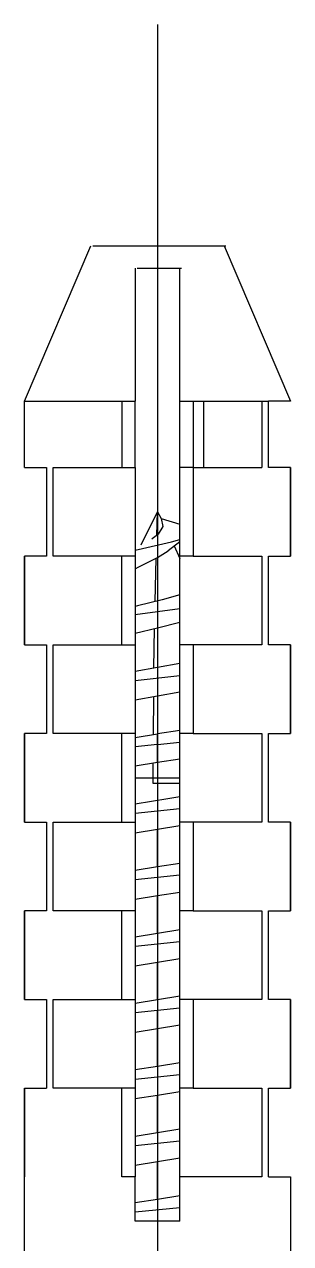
# Model space of a CAD drawing. Extents: x 16296677030 to 16296678045, y -37409617949 to -37409617205.
# Drawn here: x 16296677207.31 to 16296677213.31, y -37409617311.39 to -37409617283.89 of the extents above; entities that cross this region are included whole.
import ezdxf

# ---------------------------------------------------------------- set-up
doc = ezdxf.new("R2010")
doc.units = 0
doc.header["$LTSCALE"] = 10
doc.header["$MEASUREMENT"] = 0
doc.linetypes.add('CENTER', pattern=[50.8, 31.75, -6.35, 6.35, -6.35])
doc.layers.get('0').update_dxf_attribs({"linetype": 'CONTINUOUS'})
doc.layers.add('IGES_LEVEL_0_-_VISIBLE', color=253, linetype='CONTINUOUS')
doc.layers.add('IGES_LEVEL_0_-_VISIBLETAN2', color=253, linetype='CONTINUOUS')

msp = doc.modelspace()

# ---------------------------------------------------------------- linework, layer by layer
at = {"color": 1, "linetype": 'CENTER'}
msp.add_line((16296677210.305361, -37409617283.885437), (16296677210.305361, -37409617379.27626), dxfattribs=at)
at = {"layer": 'IGES_LEVEL_0_-_VISIBLE', "color": 0}
for p, q in [((16296677207.305361, -37409617292.385437), (16296677208.805361, -37409617288.885437)), ((16296677208.84705, -37409617288.885437), (16296677211.84705, -37409617288.885437)), ((16296677211.805361, -37409617288.885437), (16296677213.305361, -37409617292.385437)), ((16296677209.805361, -37409617289.385437), (16296677209.805361, -37409617292.385437)), ((16296677209.84705, -37409617289.385437), (16296677210.84705, -37409617289.385437)), ((16296677210.805361, -37409617292.385437), (16296677210.805361, -37409617289.385437)), ((16296677207.305361, -37409617293.885437), (16296677207.305361, -37409617292.385437)), ((16296677207.305361, -37409617292.385437), (16296677209.500759, -37409617292.385437)), ((16296677207.30809, -37409617293.885437), (16296677207.30809, -37409617292.385437)), ((16296677209.500759, -37409617292.385437), (16296677209.500759, -37409617293.885437)), ((16296677209.500759, -37409617292.385437), (16296677209.805361, -37409617292.385437)), ((16296677209.805361, -37409617293.885437), (16296677209.805361, -37409617292.385437)), ((16296677210.805361, -37409617293.885437), (16296677210.805361, -37409617292.385437)), ((16296677210.805361, -37409617292.385437), (16296677211.109961, -37409617292.385437)), ((16296677211.10997, -37409617292.385437), (16296677211.35317, -37409617292.385437)), ((16296677211.10997, -37409617292.385437), (16296677211.10997, -37409617293.885437)), ((16296677211.35317, -37409617292.385437), (16296677212.65505, -37409617292.385437)), ((16296677211.35317, -37409617293.885437), (16296677211.35317, -37409617292.385437)), ((16296677212.65505, -37409617292.385437), (16296677212.805361, -37409617292.385437)), ((16296677212.65505, -37409617292.385437), (16296677212.65505, -37409617293.885437)), ((16296677213.305361, -37409617292.385437), (16296677212.805361, -37409617292.385437)), ((16296677212.805361, -37409617293.885437), (16296677212.805361, -37409617292.385437)), ((16296677207.305321, -37409617293.885437), (16296677207.805361, -37409617293.885437)), ((16296677207.805361, -37409617293.885437), (16296677207.805361, -37409617295.885437)), ((16296677207.955669, -37409617295.885437), (16296677207.955669, -37409617293.885437)), ((16296677207.955669, -37409617293.885437), (16296677209.500759, -37409617293.885437)), ((16296677209.500759, -37409617293.885437), (16296677209.805361, -37409617293.885437)), ((16296677209.805361, -37409617293.885437), (16296677209.805361, -37409617295.885437)), ((16296677210.805361, -37409617295.885437), (16296677210.805361, -37409617293.885437)), ((16296677211.10997, -37409617293.885437), (16296677210.805361, -37409617293.885437)), ((16296677211.10997, -37409617293.885437), (16296677211.10997, -37409617295.885437)), ((16296677211.10997, -37409617293.885437), (16296677211.35317, -37409617293.885437)), ((16296677211.35317, -37409617293.885437), (16296677212.65505, -37409617293.885437)), ((16296677213.305401, -37409617293.885437), (16296677212.805361, -37409617293.885437)), ((16296677213.302641, -37409617295.885437), (16296677213.302641, -37409617293.885437)), ((16296677213.305361, -37409617293.885437), (16296677213.305361, -37409617295.885437)), ((16296677209.93882, -37409617295.630112), (16296677210.305361, -37409617294.885437)), ((16296677210.288639, -37409617295.41404), (16296677210.305321, -37409617294.886742)), ((16296677210.305321, -37409617294.886742), (16296677210.305361, -37409617295.399696)), ((16296677210.305361, -37409617294.885437), (16296677210.38476, -37409617295.036743)), ((16296677210.384729, -37409617295.036758), (16296677210.805361, -37409617295.16317)), ((16296677210.184139, -37409617295.493378), (16296677210.17411, -37409617295.500488)), ((16296677210.305361, -37409617295.399696), (16296677210.184139, -37409617295.493378)), ((16296677210.805361, -37409617295.560852), (16296677210.54628, -37409617295.761703)), ((16296677210.681219, -37409617295.650757), (16296677210.805361, -37409617295.935692)), ((16296677207.805361, -37409617295.885437), (16296677207.305321, -37409617295.885437)), ((16296677207.305361, -37409617297.885437), (16296677207.305361, -37409617295.885437)), ((16296677207.30809, -37409617295.885437), (16296677207.30809, -37409617297.885437)), ((16296677209.500759, -37409617295.885437), (16296677207.955669, -37409617295.885437)), ((16296677209.500759, -37409617297.885437), (16296677209.500759, -37409617295.885437)), ((16296677209.805361, -37409617295.885437), (16296677209.500759, -37409617295.885437)), ((16296677209.805361, -37409617295.885437), (16296677209.805361, -37409617297.885437)), ((16296677210.25112, -37409617296.908691), (16296677210.27404, -37409617295.932938)), ((16296677210.305361, -37409617295.916779), (16296677210.54631, -37409617295.761742)), ((16296677210.305361, -37409617295.916779), (16296677210.305361, -37409617296.895348)), ((16296677210.805361, -37409617297.885437), (16296677210.805361, -37409617295.885437)), ((16296677211.10997, -37409617295.885437), (16296677210.805361, -37409617295.885437)), ((16296677211.10997, -37409617295.885437), (16296677212.65505, -37409617295.885437)), ((16296677212.65505, -37409617295.885437), (16296677212.65505, -37409617297.885437)), ((16296677212.805361, -37409617297.885437), (16296677212.805361, -37409617295.885437)), ((16296677212.805361, -37409617295.885437), (16296677213.30541, -37409617295.885437)), ((16296677209.805361, -37409617297.203194), (16296677210.805361, -37409617297.065979)), ((16296677209.805361, -37409617297.623283), (16296677210.305361, -37409617297.503166)), ((16296677210.226419, -37409617298.409027), (16296677210.23959, -37409617297.518791)), ((16296677210.305361, -37409617297.503166), (16296677210.805361, -37409617297.373863)), ((16296677210.305361, -37409617297.503166), (16296677210.305361, -37409617298.395279)), ((16296677207.305321, -37409617297.885437), (16296677207.805361, -37409617297.885437)), ((16296677207.805361, -37409617297.885437), (16296677207.805361, -37409617299.885437)), ((16296677207.955669, -37409617299.885437), (16296677207.955669, -37409617297.885437)), ((16296677207.955669, -37409617297.885437), (16296677209.500759, -37409617297.885437)), ((16296677209.500759, -37409617297.885437), (16296677209.805361, -37409617297.885437)), ((16296677209.805361, -37409617297.885437), (16296677209.805361, -37409617299.885437)), ((16296677210.805361, -37409617299.885437), (16296677210.805361, -37409617297.885437)), ((16296677211.10997, -37409617297.885437), (16296677210.805361, -37409617297.885437)), ((16296677211.10997, -37409617297.885437), (16296677211.10997, -37409617299.885437)), ((16296677212.65505, -37409617297.885437), (16296677211.10997, -37409617297.885437)), ((16296677213.30541, -37409617297.885437), (16296677212.805361, -37409617297.885437)), ((16296677213.302641, -37409617299.885437), (16296677213.302641, -37409617297.885437)), ((16296677213.305361, -37409617297.885437), (16296677213.305361, -37409617299.885437)), ((16296677210.805361, -37409617298.304962), (16296677209.805361, -37409617298.48349)), ((16296677209.805361, -37409617298.690842), (16296677210.805361, -37409617298.579697)), ((16296677210.805361, -37409617298.952057), (16296677209.805361, -37409617299.130577)), ((16296677210.21352, -37409617299.910057), (16296677210.21945, -37409617299.057343)), ((16296677210.305361, -37409617299.042381), (16296677210.305361, -37409617299.895439)), ((16296677207.805361, -37409617299.885437), (16296677207.305321, -37409617299.885437)), ((16296677207.305361, -37409617301.885437), (16296677207.305361, -37409617299.885437)), ((16296677207.30809, -37409617299.885437), (16296677207.30809, -37409617301.885437)), ((16296677209.500759, -37409617299.885437), (16296677207.955669, -37409617299.885437)), ((16296677209.500759, -37409617301.885437), (16296677209.500759, -37409617299.885437)), ((16296677209.805361, -37409617299.885437), (16296677209.500759, -37409617299.885437)), ((16296677209.805361, -37409617299.885437), (16296677209.805361, -37409617301.885437)), ((16296677209.805361, -37409617299.976562), (16296677210.30537, -37409617299.895439)), ((16296677210.805361, -37409617299.814079), (16296677210.30537, -37409617299.895439)), ((16296677210.805361, -37409617301.885437), (16296677210.805361, -37409617299.885437)), ((16296677211.10997, -37409617299.885437), (16296677210.805361, -37409617299.885437)), ((16296677211.10997, -37409617299.885437), (16296677212.65505, -37409617299.885437)), ((16296677212.65505, -37409617299.885437), (16296677212.65505, -37409617301.885437)), ((16296677212.805361, -37409617301.885437), (16296677212.805361, -37409617299.885437)), ((16296677212.805361, -37409617299.885437), (16296677213.30541, -37409617299.885437)), ((16296677210.30549, -37409617300.135437), (16296677209.805361, -37409617300.187843)), ((16296677210.30549, -37409617300.135437), (16296677210.805361, -37409617300.08313)), ((16296677210.305281, -37409617300.542427), (16296677209.805361, -37409617300.623703)), ((16296677210.21122, -37409617301.010384), (16296677210.211439, -37409617300.557404)), ((16296677210.805361, -37409617300.461166), (16296677210.305361, -37409617300.542419)), ((16296677210.305361, -37409617300.542542), (16296677210.305361, -37409617300.885437)), ((16296677210.305361, -37409617300.885437), (16296677210.805361, -37409617300.885437)), ((16296677210.805361, -37409617301.010384), (16296677210.21122, -37409617301.010384)), ((16296677210.805361, -37409617301.583214), (16296677209.805361, -37409617301.687897)), ((16296677207.305321, -37409617301.885437), (16296677207.805361, -37409617301.885437)), ((16296677207.805361, -37409617301.885437), (16296677207.805361, -37409617303.885437)), ((16296677207.955669, -37409617303.885437), (16296677207.955669, -37409617301.885437)), ((16296677207.955669, -37409617301.885437), (16296677209.500759, -37409617301.885437)), ((16296677209.500759, -37409617301.885437), (16296677209.805361, -37409617301.885437)), ((16296677209.805361, -37409617301.885437), (16296677209.805361, -37409617303.885437)), ((16296677210.305361, -37409617302.042427), (16296677210.805361, -37409617301.961327)), ((16296677210.805361, -37409617303.885437), (16296677210.805361, -37409617301.885437)), ((16296677211.10997, -37409617301.885437), (16296677210.805361, -37409617301.885437)), ((16296677211.10997, -37409617301.885437), (16296677211.10997, -37409617303.885437)), ((16296677212.65505, -37409617301.885437), (16296677211.10997, -37409617301.885437)), ((16296677213.305401, -37409617301.885437), (16296677212.805361, -37409617301.885437)), ((16296677213.302641, -37409617303.885437), (16296677213.302641, -37409617301.885437)), ((16296677213.305361, -37409617301.885437), (16296677213.305361, -37409617303.885437)), ((16296677209.805361, -37409617302.123573), (16296677210.305361, -37409617302.042427)), ((16296677210.305361, -37409617302.895439), (16296677209.805361, -37409617302.97657)), ((16296677210.805361, -37409617303.083038), (16296677209.805361, -37409617303.187958)), ((16296677210.805361, -37409617302.814339), (16296677210.305361, -37409617302.895439)), ((16296677209.805361, -37409617303.623573), (16296677210.305361, -37409617303.542427)), ((16296677210.305361, -37409617303.542427), (16296677210.805361, -37409617303.461342)), ((16296677207.805361, -37409617303.885437), (16296677207.305321, -37409617303.885437)), ((16296677207.305361, -37409617305.885437), (16296677207.305361, -37409617303.885437)), ((16296677207.30809, -37409617303.885437), (16296677207.30809, -37409617305.885437)), ((16296677209.500759, -37409617303.885437), (16296677207.955669, -37409617303.885437)), ((16296677209.500759, -37409617305.885437), (16296677209.500759, -37409617303.885437)), ((16296677209.805361, -37409617303.885437), (16296677209.500759, -37409617303.885437)), ((16296677209.805361, -37409617303.885437), (16296677209.805361, -37409617305.885437)), ((16296677210.805361, -37409617305.885437), (16296677210.805361, -37409617303.885437)), ((16296677211.10997, -37409617303.885437), (16296677210.805361, -37409617303.885437)), ((16296677211.10997, -37409617303.885437), (16296677212.65505, -37409617303.885437)), ((16296677212.65505, -37409617303.885437), (16296677212.65505, -37409617305.885437)), ((16296677212.805361, -37409617305.885437), (16296677212.805361, -37409617303.885437)), ((16296677212.805361, -37409617303.885437), (16296677213.30541, -37409617303.885437)), ((16296677210.305361, -37409617304.395439), (16296677209.805361, -37409617304.47657)), ((16296677210.805361, -37409617304.314323), (16296677210.305361, -37409617304.395439)), ((16296677210.805361, -37409617304.583092), (16296677209.805361, -37409617304.68779)), ((16296677210.305361, -37409617305.042427), (16296677210.805361, -37409617304.961319)), ((16296677209.805361, -37409617305.123573), (16296677210.305361, -37409617305.042427)), ((16296677210.805361, -37409617305.814377), (16296677210.30545, -37409617305.895439)), ((16296677207.305321, -37409617305.885437), (16296677207.805361, -37409617305.885437)), ((16296677207.805361, -37409617305.885437), (16296677207.805361, -37409617307.885437)), ((16296677207.955669, -37409617307.885437), (16296677207.955669, -37409617305.885437)), ((16296677207.955669, -37409617305.885437), (16296677209.500759, -37409617305.885437)), ((16296677209.500759, -37409617305.885437), (16296677209.805361, -37409617305.885437)), ((16296677209.805361, -37409617305.885437), (16296677209.805361, -37409617307.885437)), ((16296677210.30545, -37409617305.895439), (16296677209.805361, -37409617305.976547)), ((16296677210.805361, -37409617306.083153), (16296677210.30641, -37409617306.135437)), ((16296677210.805361, -37409617307.885437), (16296677210.805361, -37409617305.885437)), ((16296677211.10997, -37409617305.885437), (16296677210.805361, -37409617305.885437)), ((16296677211.10997, -37409617305.885437), (16296677211.10997, -37409617307.885437)), ((16296677212.65505, -37409617305.885437), (16296677211.10997, -37409617305.885437)), ((16296677213.305401, -37409617305.885437), (16296677212.805361, -37409617305.885437)), ((16296677213.302641, -37409617307.885437), (16296677213.302641, -37409617305.885437)), ((16296677213.305361, -37409617305.885437), (16296677213.305361, -37409617307.885437)), ((16296677210.30641, -37409617306.135437), (16296677209.805361, -37409617306.187927)), ((16296677209.805361, -37409617306.623466), (16296677210.305189, -37409617306.542427)), ((16296677210.305189, -37409617306.542427), (16296677210.805361, -37409617306.461372)), ((16296677210.305361, -37409617307.395439), (16296677209.805361, -37409617307.47657)), ((16296677210.805361, -37409617307.314331), (16296677210.305361, -37409617307.395439)), ((16296677210.805361, -37409617307.583267), (16296677209.805361, -37409617307.687958)), ((16296677207.305361, -37409617312.087547), (16296677207.305361, -37409617307.885437)), ((16296677207.305361, -37409617307.885437), (16296677207.805361, -37409617307.885437)), ((16296677207.30809, -37409617307.885437), (16296677207.30809, -37409617309.885437)), ((16296677209.500759, -37409617307.885437), (16296677207.955669, -37409617307.885437)), ((16296677209.500759, -37409617309.885437), (16296677209.500759, -37409617307.885437)), ((16296677209.805361, -37409617307.885437), (16296677209.500759, -37409617307.885437)), ((16296677209.805361, -37409617307.885437), (16296677209.805361, -37409617309.885437)), ((16296677210.305361, -37409617308.042427), (16296677210.805361, -37409617307.961327)), ((16296677210.805361, -37409617309.885437), (16296677210.805361, -37409617307.885437)), ((16296677211.10997, -37409617307.885437), (16296677210.805361, -37409617307.885437)), ((16296677211.10997, -37409617307.885437), (16296677212.65505, -37409617307.885437)), ((16296677212.65505, -37409617307.885437), (16296677212.65505, -37409617309.885437)), ((16296677212.805361, -37409617309.885437), (16296677212.805361, -37409617307.885437)), ((16296677212.805361, -37409617307.885437), (16296677213.30541, -37409617307.885437)), ((16296677209.805361, -37409617308.123573), (16296677210.305361, -37409617308.042427)), ((16296677210.805361, -37409617308.814339), (16296677210.305361, -37409617308.895439)), ((16296677210.305361, -37409617308.895439), (16296677209.805361, -37409617308.97657)), ((16296677210.805361, -37409617309.083054), (16296677209.805361, -37409617309.187973)), ((16296677209.805361, -37409617309.623573), (16296677210.305361, -37409617309.542427)), ((16296677210.305361, -37409617309.542427), (16296677210.805361, -37409617309.461342)), ((16296677209.805361, -37409617309.885437), (16296677209.500759, -37409617309.885437)), ((16296677209.805361, -37409617310.885437), (16296677209.805361, -37409617309.885437)), ((16296677210.805361, -37409617310.885437), (16296677210.805361, -37409617309.885437)), ((16296677212.65505, -37409617309.885437), (16296677210.805361, -37409617309.885437)), ((16296677212.805361, -37409617309.885437), (16296677213.305361, -37409617309.885437)), ((16296677213.305361, -37409617309.885437), (16296677213.305361, -37409617312.087563)), ((16296677210.305361, -37409617310.395439), (16296677209.805361, -37409617310.47657)), ((16296677210.805361, -37409617310.314323), (16296677210.305361, -37409617310.395439)), ((16296677210.805361, -37409617310.583069), (16296677209.805361, -37409617310.687759)), ((16296677210.805361, -37409617310.885437), (16296677209.805361, -37409617310.885437))]:
    msp.add_line(p, q, dxfattribs=at)
for points in [[(16296677210.384729, -37409617295.036758), (16296677210.42845, -37409617295.21405), (16296677210.31879, -37409617295.387543), (16296677210.305361, -37409617295.399696)], [(16296677209.805361, -37409617295.747177), (16296677209.96804, -37409617295.710861), (16296677210.622499, -37409617295.558289), (16296677210.805361, -37409617295.505577)], [(16296677209.805361, -37409617296.17144), (16296677209.88414, -37409617296.125923), (16296677210.305361, -37409617295.916779)], [(16296677210.805361, -37409617296.757057), (16296677210.411011, -37409617296.868927), (16296677209.85376, -37409617297.006477), (16296677209.805361, -37409617297.018951)], [(16296677210.805361, -37409617301.314308), (16296677210.540211, -37409617301.357903), (16296677209.805361, -37409617301.476562)]]:
    msp.add_lwpolyline(points, dxfattribs=at)
at = {"layer": 'IGES_LEVEL_0_-_VISIBLETAN2', "color": 0}
for p, q in [((16296677210.305281, -37409617300.542427), (16296677210.30537, -37409617299.895439)), ((16296677210.30537, -37409617299.895439), (16296677210.30549, -37409617300.135437)), ((16296677210.305281, -37409617300.542427), (16296677210.30549, -37409617300.135437)), ((16296677209.805361, -37409617300.885437), (16296677210.305361, -37409617300.885437)), ((16296677210.305361, -37409617302.895439), (16296677210.305361, -37409617302.042427)), ((16296677210.305361, -37409617304.395439), (16296677210.305361, -37409617303.542427)), ((16296677210.30545, -37409617305.895439), (16296677210.305361, -37409617305.042427)), ((16296677210.305361, -37409617305.895447), (16296677210.305361, -37409617306.542412)), ((16296677210.30545, -37409617305.895439), (16296677210.30641, -37409617306.135437)), ((16296677210.305189, -37409617306.542427), (16296677210.30641, -37409617306.135437)), ((16296677210.305361, -37409617307.395439), (16296677210.305189, -37409617306.542427)), ((16296677210.305361, -37409617308.895439), (16296677210.305361, -37409617308.042427)), ((16296677210.305361, -37409617310.395439), (16296677210.305361, -37409617309.542427))]:
    msp.add_line(p, q, dxfattribs=at)

doc.saveas('drawing.dxf')
